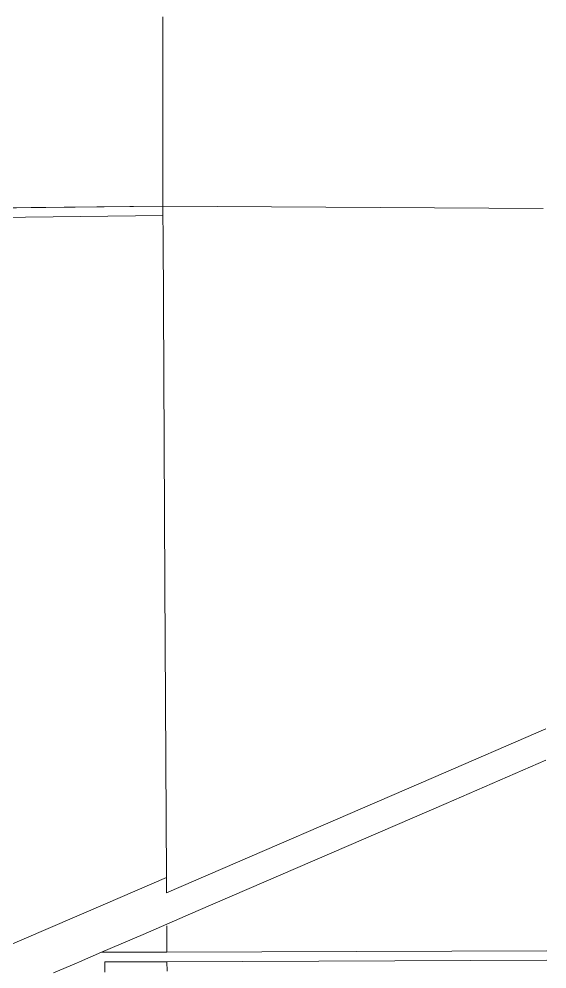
# Model space of a CAD drawing. Header units: feet. Extents: x 865220 to 2866543, y -2240498 to 973965.
# Drawn here: x 2864408 to 2866248, y 968666 to 971981 of the extents above; entities that cross this region are included whole.
import ezdxf

# ---------------------------------------------------------------- set-up
doc = ezdxf.new("R2010")
doc.units = ezdxf.units.FT
doc.header["$LTSCALE"] = 0.015
doc.header["$MEASUREMENT"] = 0
doc.layers.add('Dakota County Parcels', color=7, linetype='Continuous')

msp = doc.modelspace()

# ---------------------------------------------------------------- linework, layer by layer
at = {"layer": 'Dakota County Parcels', "lineweight": 5, "ltscale": 100}
for p, q in [((2863581.7, 971312.7), (2864909.2, 971328.3)), ((2864909.4, 971295.3), (2864909.2, 971328.3)), ((2864909.2, 971328.3), (2866235.2, 971319.3)), ((2864909.4, 971295.3), (2863581.9, 971279.7)), ((2864921.8, 968985.6), (2864916.3, 970009.9)), ((2864922.1, 968931.3), (2864921.8, 968985.6)), ((2864923.2, 968724.6), (2864922.7, 968816.4)), ((2866248.1, 968729.5), (2864923.2, 968724.6)), ((2864618.7, 968691.4), (2864695.2, 968724.5)), ((2864695.2, 968724.5), (2864923.2, 968724.6)), ((2864923.2, 968724.6), (2864923.2, 968724.6)), ((2864923.4, 968691.6), (2866248.3, 968696.5)), ((2864706.4, 968691.5), (2864706.6, 968655)), ((2864923.4, 968691.6), (2864923.5, 968658.6))]:
    msp.add_line(p, q, dxfattribs=at)
for points in [[(2864909.2, 971328.3), (2864909.2, 971328.3), (2864909.2, 971988.2)], [(2863581.7, 971312.7), (2864909.2, 971328.3), (2864909.2, 971328.3)], [(2864916.3, 970009.9), (2864909.7, 971228.3), (2864909.4, 971295.3)], [(2866244.3, 969504), (2865852.4, 969334.2), (2864922.1, 968931.3)], [(2864922.7, 968822.6), (2865032.1, 968870), (2865897, 969244.1), (2866244.8, 969394.5)], [(2864921.8, 968985.6), (2864709.5, 968893.9), (2864316.7, 968724.3)], [(2864695.2, 968724.5), (2864840, 968786.9), (2864922.7, 968822.6)], [(2864528.2, 968652.4), (2864607.5, 968686.6), (2864618.7, 968691.4)], [(2864706.4, 968691.5), (2864706.4, 968691.5), (2864923.4, 968691.6)]]:
    msp.add_lwpolyline(points, dxfattribs=at)

doc.saveas('drawing.dxf')
